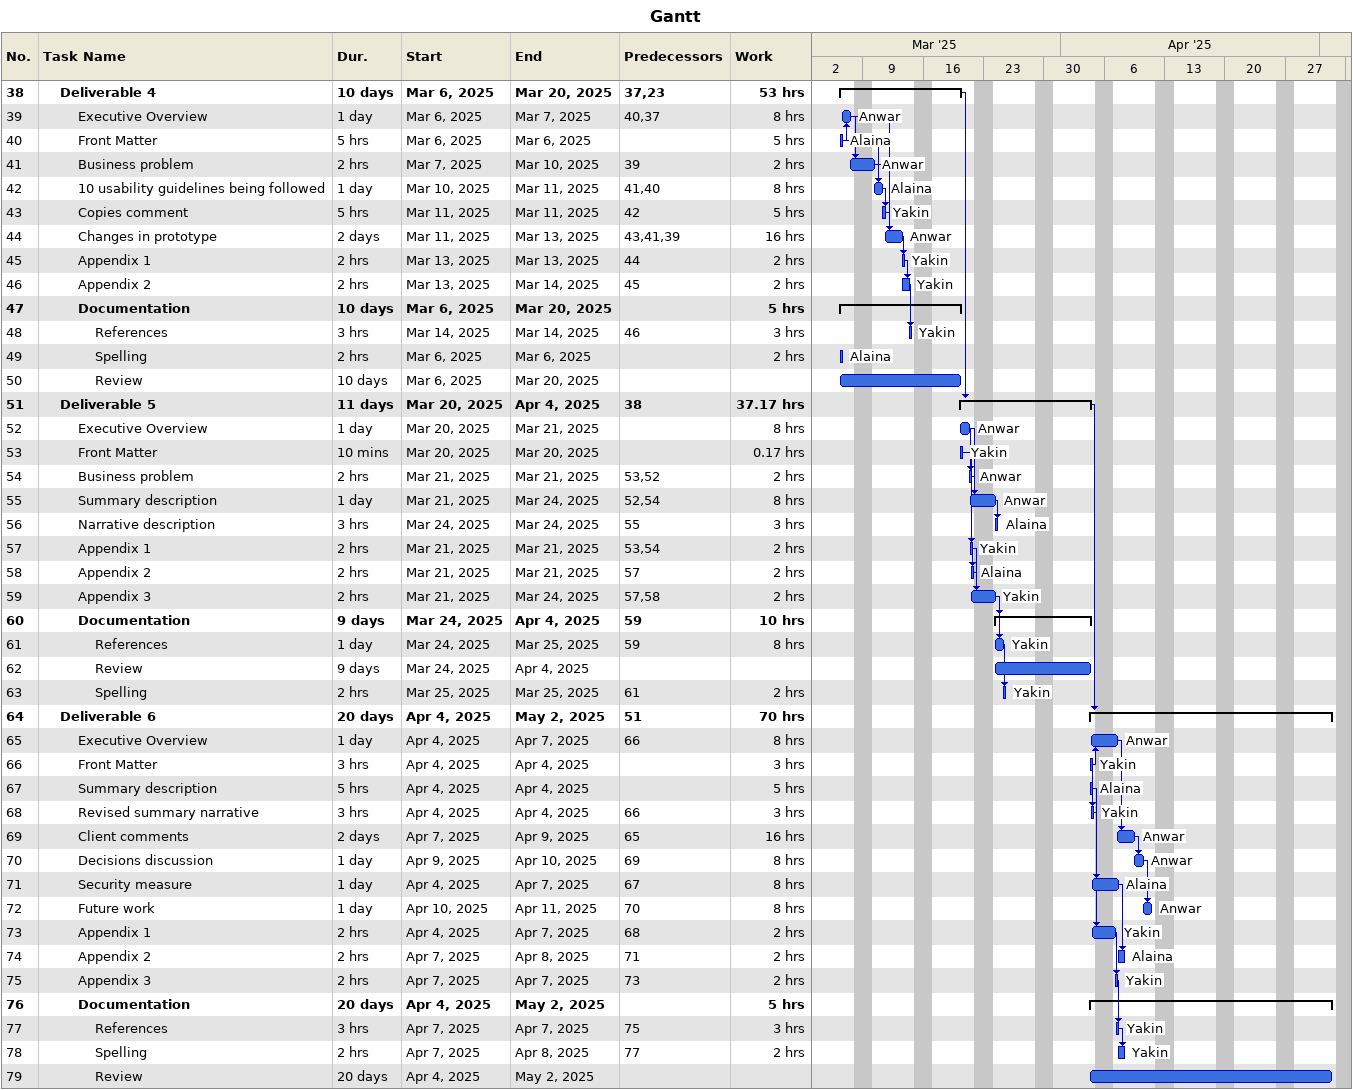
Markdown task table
Gantt

| ID | Level | Task | Duration | Start | Finish | Predecessors | Resources | Work (h) |
|---|---|---|---|---|---|---|---|---|
| 38 | 2 | **Deliverable 4** | 10d | 2025-03-06 | 2025-03-20 | 37, 23 |  | 53 |
| 39 | 3 | Executive Overview | 1d | 2025-03-06 | 2025-03-07 | 40, 37 | Anwar | 8 |
| 40 | 3 | Front Matter | 5h | 2025-03-06 | 2025-03-06 |  | Alaina | 5 |
| 41 | 3 | Business problem | 2h | 2025-03-07 | 2025-03-10 | 39 | Anwar | 2 |
| 42 | 3 | 10 usability guidelines being followed | 1d | 2025-03-10 | 2025-03-11 | 41, 40 | Alaina | 8 |
| 43 | 3 | Copies comment | 5h | 2025-03-11 | 2025-03-11 | 42 | Yakin | 5 |
| 44 | 3 | Changes in prototype | 2d | 2025-03-11 | 2025-03-13 | 43, 41, 39 | Anwar | 16 |
| 45 | 3 | Appendix 1 | 2h | 2025-03-13 | 2025-03-13 | 44 | Yakin | 2 |
| 46 | 3 | Appendix 2 | 2h | 2025-03-13 | 2025-03-14 | 45 | Yakin | 2 |
| 47 | 3 | **Documentation** | 10d | 2025-03-06 | 2025-03-20 |  |  | 5 |
| 48 | 4 | References | 3h | 2025-03-14 | 2025-03-14 | 46 | Yakin | 3 |
| 49 | 4 | Spelling | 2h | 2025-03-06 | 2025-03-06 |  | Alaina | 2 |
| 50 | 4 | Review | 10d | 2025-03-06 | 2025-03-20 |  |  |  |
| 51 | 2 | **Deliverable 5** | 11d | 2025-03-20 | 2025-04-04 | 38 |  | 37.17 |
| 52 | 3 | Executive Overview | 1d | 2025-03-20 | 2025-03-21 |  | Anwar | 8 |
| 53 | 3 | Front Matter | 10min | 2025-03-20 | 2025-03-20 |  | Yakin | 0.17 |
| 54 | 3 | Business problem | 2h | 2025-03-21 | 2025-03-21 | 53, 52 | Anwar | 2 |
| 55 | 3 | Summary description | 1d | 2025-03-21 | 2025-03-24 | 52, 54 | Anwar | 8 |
| 56 | 3 | Narrative description | 3h | 2025-03-24 | 2025-03-24 | 55 | Alaina | 3 |
| 57 | 3 | Appendix 1 | 2h | 2025-03-21 | 2025-03-21 | 53, 54 | Yakin | 2 |
| 58 | 3 | Appendix 2 | 2h | 2025-03-21 | 2025-03-21 | 57 | Alaina | 2 |
| 59 | 3 | Appendix 3 | 2h | 2025-03-21 | 2025-03-24 | 57, 58 | Yakin | 2 |
| 60 | 3 | **Documentation** | 9d | 2025-03-24 | 2025-04-04 | 59 |  | 10 |
| 61 | 4 | References | 1d | 2025-03-24 | 2025-03-25 | 59 | Yakin | 8 |
| 62 | 4 | Review | 9d | 2025-03-24 | 2025-04-04 |  |  |  |
| 63 | 4 | Spelling | 2h | 2025-03-25 | 2025-03-25 | 61 | Yakin | 2 |
| 64 | 2 | **Deliverable 6** | 20d | 2025-04-04 | 2025-05-02 | 51 |  | 70 |
| 65 | 3 | Executive Overview | 1d | 2025-04-04 | 2025-04-07 | 66 | Anwar | 8 |
| 66 | 3 | Front Matter | 3h | 2025-04-04 | 2025-04-04 |  | Yakin | 3 |
| 67 | 3 | Summary description | 5h | 2025-04-04 | 2025-04-04 |  | Alaina | 5 |
| 68 | 3 | Revised summary narrative | 3h | 2025-04-04 | 2025-04-04 | 66 | Yakin | 3 |
| 69 | 3 | Client comments | 2d | 2025-04-07 | 2025-04-09 | 65 | Anwar | 16 |
| 70 | 3 | Decisions discussion | 1d | 2025-04-09 | 2025-04-10 | 69 | Anwar | 8 |
| 71 | 3 | Security measure | 1d | 2025-04-04 | 2025-04-07 | 67 | Alaina | 8 |
| 72 | 3 | Future work | 1d | 2025-04-10 | 2025-04-11 | 70 | Anwar | 8 |
| 73 | 3 | Appendix 1 | 2h | 2025-04-04 | 2025-04-07 | 68 | Yakin | 2 |
| 74 | 3 | Appendix 2 | 2h | 2025-04-07 | 2025-04-08 | 71 | Alaina | 2 |
| 75 | 3 | Appendix 3 | 2h | 2025-04-07 | 2025-04-07 | 73 | Yakin | 2 |
| 76 | 3 | **Documentation** | 20d | 2025-04-04 | 2025-05-02 |  |  | 5 |
| 77 | 4 | References | 3h | 2025-04-07 | 2025-04-07 | 75 | Yakin | 3 |
| 78 | 4 | Spelling | 2h | 2025-04-07 | 2025-04-08 | 77 | Yakin | 2 |
| 79 | 4 | Review | 20d | 2025-04-04 | 2025-05-02 |  |  |  |
